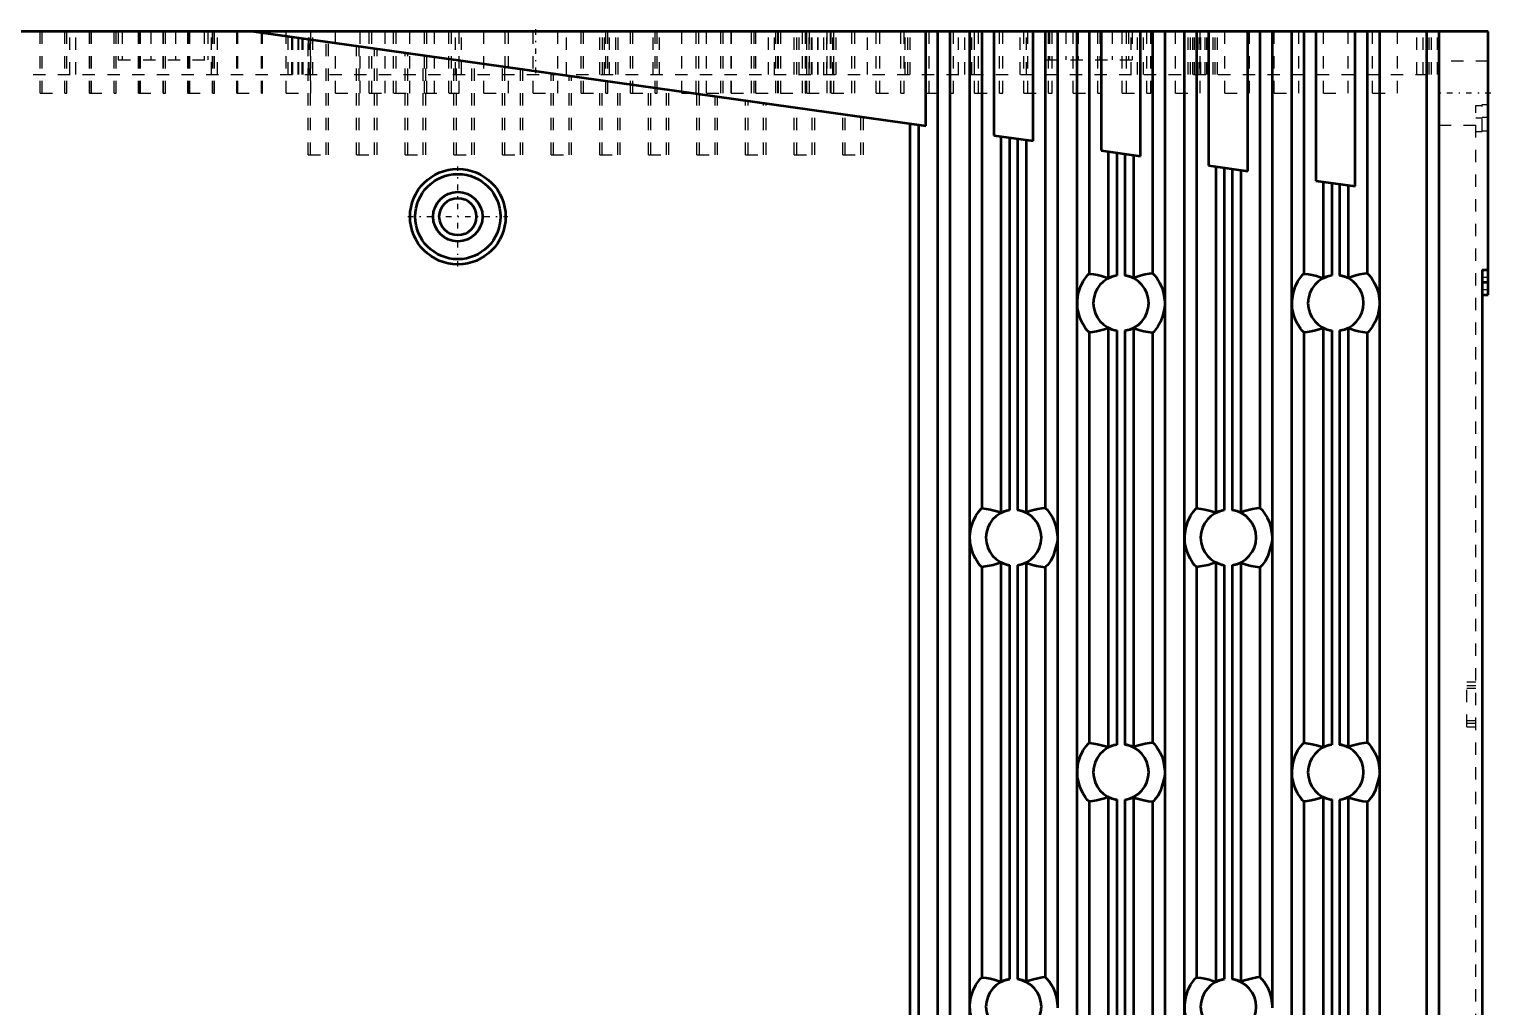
# Model space of a CAD drawing. Header units: millimetres. Extents: x 0 to 284, y 0 to 394.
# Drawn here: x 165.6 to 284.1, y 300 to 379.2 of the extents above; entities that cross this region are included whole.
import ezdxf

# ---------------------------------------------------------------- set-up
doc = ezdxf.new("R2010")
doc.units = ezdxf.units.MM
doc.linetypes.add('Center', pattern=[1.5, 0.45, -0.5, 0.05, -0.5])
doc.linetypes.add('Dashed', pattern=[2, 1, -1])
for name, color, linetype, lineweight in [('AM_4', 7, 'Continuous', 50), ('AM_6', 2, 'Continuous', 35), ('AM_7', 7, 'Center', 25), ('AM_9', 6, 'Dashed', 25)]:
    doc.layers.add(name, color=color, linetype=linetype, lineweight=lineweight)

# ---------------------------------------------------------------- blocks, each defined once
blk = doc.blocks.new('4_MCDLN35SE_2_in_MCDLN35SE_1100')
at = {"layer": 'AM_4'}
for p, q in [((283.86, 378.99), (138.76, 378.99)), ((183.82, 378.99), (238.28, 371.34)), ((238.28, 371.34), (238.28, 378.99)), ((239.24, 378.99), (239.24, 228.99)), ((240.24, 378.99), (240.24, 228.99)), ((241.82, 378.99), (241.82, 228.99)), ((242.82, 378.99), (242.82, 340.37)), ((243.79, 378.99), (243.79, 370.57)), ((246.98, 370.12), (246.98, 378.99)), ((247.94, 378.99), (247.94, 340.41)), ((248.94, 378.99), (248.94, 338.09)), ((250.52, 378.99), (250.52, 228.99)), ((251.52, 378.99), (251.52, 359.37)), ((252.49, 378.99), (252.49, 369.34)), ((255.68, 368.9), (255.68, 378.99)), ((256.64, 378.99), (256.64, 359.41)), ((257.64, 378.99), (257.64, 357.09)), ((259.22, 378.99), (259.22, 228.99)), ((260.22, 378.99), (260.22, 340.37)), ((261.19, 378.99), (261.19, 368.12)), ((264.38, 367.67), (264.38, 378.99)), ((265.34, 378.99), (265.34, 340.41)), ((266.34, 378.99), (266.34, 338.09)), ((267.92, 378.99), (267.92, 228.99)), ((268.92, 378.99), (268.92, 359.37)), ((269.89, 378.99), (269.89, 366.9)), ((273.08, 366.45), (273.08, 378.99)), ((274.04, 378.99), (274.04, 359.41)), ((275.04, 378.99), (275.04, 357.09)), ((278.86, 378.99), (278.86, 228.99)), ((279.86, 378.99), (279.86, 228.99)), ((283.86, 357.66), (283.86, 378.99)), ((237, 371.52), (237, 228.99)), ((237.7, 371.42), (237.7, 228.99)), ((243.79, 370.57), (246.98, 370.12)), ((244.37, 370.48), (244.37, 340.02)), ((245.07, 370.39), (245.07, 340.22)), ((245.7, 370.3), (245.7, 340.22)), ((246.4, 370.2), (246.4, 340.04)), ((252.49, 369.34), (255.68, 368.9)), ((253.07, 369.26), (253.07, 359.02)), ((253.77, 369.16), (253.77, 359.22)), ((254.4, 369.07), (254.4, 359.22)), ((255.1, 368.98), (255.1, 359.04)), ((261.19, 368.12), (264.38, 367.67)), ((261.77, 368.04), (261.77, 340.02)), ((262.47, 367.94), (262.47, 340.22)), ((263.1, 367.85), (263.1, 340.22)), ((263.8, 367.75), (263.8, 340.04)), ((269.89, 366.9), (273.08, 366.45)), ((270.47, 366.82), (270.47, 359.02)), ((271.17, 366.72), (271.17, 359.22)), ((271.8, 366.63), (271.8, 359.22)), ((272.5, 366.53), (272.5, 359.04)), ((283.36, 359.68), (283.36, 248.32)), ((283.36, 359.68), (283.86, 359.68)), ((283.36, 358.68), (283.86, 358.68)), ((283.36, 357.66), (283.86, 357.66)), ((257.64, 357.09), (257.64, 356.9)), ((257.64, 356.9), (257.64, 319.09)), ((275.04, 357.09), (275.04, 356.9)), ((275.04, 356.9), (275.04, 319.09)), ((251.52, 354.61), (251.52, 321.37)), ((253.07, 354.97), (253.07, 321.02)), ((253.77, 354.77), (253.77, 321.22)), ((254.4, 354.76), (254.4, 321.22)), ((255.1, 354.95), (255.1, 321.04)), ((256.64, 354.58), (256.64, 321.41)), ((268.92, 354.61), (268.92, 321.37)), ((270.47, 354.97), (270.47, 321.02)), ((271.17, 354.77), (271.17, 321.22)), ((271.8, 354.76), (271.8, 321.22)), ((272.5, 354.95), (272.5, 321.04)), ((274.04, 354.58), (274.04, 321.41)), ((248.94, 338.09), (248.94, 337.9)), ((248.94, 337.9), (248.94, 300.09)), ((266.34, 338.09), (266.34, 337.9)), ((266.34, 337.9), (266.34, 300.09)), ((242.82, 335.61), (242.82, 302.37)), ((244.37, 335.97), (244.37, 302.02)), ((245.07, 335.77), (245.07, 302.22)), ((245.7, 335.76), (245.7, 302.22)), ((246.4, 335.95), (246.4, 302.04)), ((247.94, 335.58), (247.94, 302.41)), ((260.22, 335.61), (260.22, 302.37)), ((261.77, 335.97), (261.77, 302.02)), ((262.47, 335.77), (262.47, 302.22)), ((263.1, 335.76), (263.1, 302.22)), ((263.8, 335.95), (263.8, 302.04)), ((265.34, 335.58), (265.34, 302.41)), ((257.64, 319.09), (257.64, 318.9)), ((257.64, 318.9), (257.64, 281.09)), ((275.04, 319.09), (275.04, 318.9)), ((275.04, 318.9), (275.04, 281.09)), ((251.52, 316.61), (251.52, 283.37)), ((253.07, 316.97), (253.07, 283.02)), ((253.77, 316.77), (253.77, 283.22)), ((254.4, 316.76), (254.4, 283.22)), ((255.1, 316.95), (255.1, 283.04)), ((256.64, 316.58), (256.64, 283.41)), ((268.92, 316.61), (268.92, 283.37)), ((270.47, 316.97), (270.47, 283.02)), ((271.17, 316.77), (271.17, 283.22)), ((271.8, 316.76), (271.8, 283.22)), ((272.5, 316.95), (272.5, 283.04)), ((274.04, 316.58), (274.04, 283.41)), ((248.94, 300.09), (248.94, 299.9)), ((266.34, 300.09), (266.34, 299.9))]:
    blk.add_line(p, q, dxfattribs=at)
for points in [[(251.52, 354.61), (251.48, 354.65), (251.39, 354.74), (251.23, 354.93), (251, 355.3), (250.83, 355.64), (250.7, 356.02), (250.58, 356.58), (250.56, 357.17), (250.64, 357.74), (250.81, 358.31), (251.04, 358.77), (251.27, 359.1), (251.41, 359.27), (251.49, 359.35), (251.52, 359.37)], [(251.52, 359.37), (251.86, 359.33), (252.2, 359.27), (252.53, 359.19), (252.84, 359.1), (253.07, 359.02)], [(253.77, 359.22), (253.53, 359.17), (253.33, 359.11), (253.17, 359.06), (253.08, 359.02), (253.07, 359.02)], [(255.1, 359.04), (255.05, 359.05), (254.95, 359.09), (254.78, 359.14), (254.56, 359.2), (254.4, 359.22)], [(255.1, 359.04), (255.4, 359.15), (255.72, 359.24), (256.06, 359.32), (256.4, 359.38), (256.64, 359.41)], [(256.64, 359.41), (256.65, 359.41), (256.71, 359.36), (256.81, 359.25), (256.99, 359.03), (257.25, 358.61), (257.43, 358.21), (257.55, 357.78), (257.64, 357.09)], [(268.92, 354.61), (268.88, 354.65), (268.79, 354.74), (268.63, 354.93), (268.4, 355.3), (268.23, 355.64), (268.1, 356.02), (267.98, 356.58), (267.96, 357.17), (268.04, 357.74), (268.21, 358.31), (268.44, 358.77), (268.67, 359.1), (268.81, 359.27), (268.89, 359.35), (268.92, 359.37)], [(268.92, 359.37), (269.26, 359.33), (269.6, 359.27), (269.93, 359.19), (270.24, 359.1), (270.47, 359.02)], [(271.17, 359.22), (270.93, 359.17), (270.73, 359.11), (270.57, 359.06), (270.48, 359.02), (270.47, 359.02)], [(272.5, 359.04), (272.45, 359.05), (272.35, 359.09), (272.18, 359.14), (271.96, 359.2), (271.8, 359.22)], [(272.5, 359.04), (272.8, 359.15), (273.12, 359.24), (273.46, 359.32), (273.8, 359.38), (274.04, 359.41)], [(274.04, 359.41), (274.05, 359.41), (274.11, 359.36), (274.21, 359.25), (274.39, 359.03), (274.65, 358.61), (274.83, 358.21), (274.95, 357.78), (275.04, 357.09)], [(257.64, 356.9), (257.62, 356.6), (257.5, 356.01), (257.29, 355.46), (257.07, 355.08), (256.84, 354.77), (256.72, 354.64), (256.65, 354.58), (256.64, 354.58)], [(275.04, 356.9), (275.02, 356.6), (274.9, 356.01), (274.69, 355.46), (274.47, 355.08), (274.24, 354.77), (274.12, 354.64), (274.05, 354.58), (274.04, 354.58)], [(253.07, 354.97), (252.76, 354.86), (252.45, 354.77), (252.12, 354.7), (251.78, 354.64), (251.52, 354.61)], [(253.07, 354.97), (253.11, 354.96), (253.21, 354.92), (253.38, 354.86), (253.6, 354.8), (253.77, 354.77)], [(254.4, 354.76), (254.63, 354.81), (254.83, 354.86), (254.99, 354.92), (255.08, 354.95), (255.1, 354.95)], [(256.64, 354.58), (256.29, 354.62), (255.95, 354.69), (255.62, 354.77), (255.31, 354.87), (255.1, 354.95)], [(270.47, 354.97), (270.16, 354.86), (269.85, 354.77), (269.52, 354.7), (269.18, 354.64), (268.92, 354.61)], [(270.47, 354.97), (270.51, 354.96), (270.61, 354.92), (270.78, 354.86), (271, 354.8), (271.17, 354.77)], [(271.8, 354.76), (272.03, 354.81), (272.23, 354.86), (272.39, 354.92), (272.48, 354.95), (272.5, 354.95)], [(274.04, 354.58), (273.69, 354.62), (273.35, 354.69), (273.02, 354.77), (272.71, 354.87), (272.5, 354.95)], [(242.82, 335.61), (242.78, 335.65), (242.69, 335.74), (242.53, 335.93), (242.3, 336.3), (242.13, 336.64), (242, 337.02), (241.88, 337.58), (241.86, 338.17), (241.94, 338.74), (242.11, 339.31), (242.34, 339.77), (242.57, 340.1), (242.71, 340.27), (242.79, 340.35), (242.82, 340.37)], [(242.82, 340.37), (243.16, 340.33), (243.5, 340.27), (243.83, 340.19), (244.14, 340.1), (244.37, 340.02)], [(245.07, 340.22), (244.83, 340.17), (244.63, 340.11), (244.47, 340.06), (244.38, 340.02), (244.37, 340.02)], [(246.4, 340.04), (246.35, 340.05), (246.25, 340.09), (246.08, 340.14), (245.86, 340.2), (245.7, 340.22)], [(246.4, 340.04), (246.7, 340.15), (247.02, 340.24), (247.36, 340.32), (247.7, 340.38), (247.94, 340.41)], [(247.94, 340.41), (247.95, 340.41), (248.01, 340.36), (248.11, 340.26), (248.28, 340.04), (248.54, 339.62), (248.72, 339.23), (248.85, 338.8), (248.94, 338.09)], [(260.22, 335.61), (260.18, 335.65), (260.09, 335.74), (259.93, 335.93), (259.7, 336.3), (259.53, 336.64), (259.4, 337.02), (259.28, 337.58), (259.26, 338.17), (259.34, 338.74), (259.51, 339.31), (259.74, 339.77), (259.97, 340.1), (260.11, 340.27), (260.19, 340.35), (260.22, 340.37)], [(260.22, 340.37), (260.56, 340.33), (260.9, 340.27), (261.23, 340.19), (261.54, 340.1), (261.77, 340.02)], [(262.47, 340.22), (262.23, 340.17), (262.03, 340.11), (261.87, 340.06), (261.78, 340.02), (261.77, 340.02)], [(263.8, 340.04), (263.75, 340.05), (263.65, 340.09), (263.48, 340.14), (263.26, 340.2), (263.1, 340.22)], [(263.8, 340.04), (264.1, 340.15), (264.42, 340.24), (264.76, 340.32), (265.1, 340.38), (265.34, 340.41)], [(265.34, 340.41), (265.35, 340.41), (265.41, 340.36), (265.51, 340.26), (265.68, 340.04), (265.94, 339.62), (266.12, 339.23), (266.25, 338.8), (266.34, 338.09)], [(248.94, 337.9), (248.92, 337.62), (248.6, 336.48), (248.38, 336.09), (248.14, 335.77), (248.02, 335.64), (247.95, 335.58), (247.94, 335.58)], [(266.34, 337.9), (266.32, 337.62), (266, 336.48), (265.78, 336.09), (265.54, 335.77), (265.42, 335.64), (265.35, 335.58), (265.34, 335.58)], [(244.37, 335.97), (244.06, 335.86), (243.75, 335.77), (243.42, 335.7), (243.08, 335.64), (242.82, 335.61)], [(244.37, 335.97), (244.41, 335.96), (244.51, 335.92), (244.68, 335.86), (244.9, 335.8), (245.07, 335.77)], [(245.7, 335.76), (245.93, 335.81), (246.13, 335.86), (246.29, 335.92), (246.38, 335.95), (246.4, 335.95)], [(247.94, 335.58), (247.59, 335.62), (247.25, 335.69), (246.92, 335.77), (246.61, 335.87), (246.4, 335.95)], [(261.77, 335.97), (261.46, 335.86), (261.15, 335.77), (260.82, 335.7), (260.48, 335.64), (260.22, 335.61)], [(261.77, 335.97), (261.81, 335.96), (261.91, 335.92), (262.08, 335.86), (262.3, 335.8), (262.47, 335.77)], [(263.1, 335.76), (263.33, 335.81), (263.53, 335.86), (263.69, 335.92), (263.78, 335.95), (263.8, 335.95)], [(265.34, 335.58), (264.99, 335.62), (264.65, 335.69), (264.32, 335.77), (264.01, 335.87), (263.8, 335.95)], [(251.52, 316.61), (251.48, 316.65), (251.39, 316.74), (251.23, 316.93), (251, 317.3), (250.83, 317.64), (250.7, 318.02), (250.58, 318.58), (250.56, 319.17), (250.64, 319.74), (250.81, 320.31), (251.04, 320.77), (251.27, 321.1), (251.41, 321.27), (251.49, 321.35), (251.52, 321.37)], [(251.52, 321.37), (251.86, 321.33), (252.2, 321.27), (252.53, 321.19), (252.84, 321.1), (253.07, 321.02)], [(253.77, 321.22), (253.53, 321.17), (253.33, 321.11), (253.17, 321.06), (253.08, 321.02), (253.07, 321.02)], [(255.1, 321.04), (255.05, 321.05), (254.95, 321.09), (254.78, 321.14), (254.56, 321.2), (254.4, 321.22)], [(255.1, 321.04), (255.4, 321.15), (255.72, 321.24), (256.06, 321.32), (256.4, 321.38), (256.64, 321.41)], [(256.64, 321.41), (256.65, 321.41), (256.71, 321.36), (256.81, 321.26), (256.98, 321.04), (257.24, 320.62), (257.42, 320.23), (257.55, 319.8), (257.64, 319.09)], [(268.92, 316.61), (268.88, 316.65), (268.79, 316.74), (268.63, 316.93), (268.4, 317.3), (268.23, 317.64), (268.1, 318.02), (267.98, 318.58), (267.96, 319.17), (268.04, 319.74), (268.21, 320.31), (268.44, 320.77), (268.67, 321.1), (268.81, 321.27), (268.89, 321.35), (268.92, 321.37)], [(268.92, 321.37), (269.26, 321.33), (269.6, 321.27), (269.93, 321.19), (270.24, 321.1), (270.47, 321.02)], [(271.17, 321.22), (270.93, 321.17), (270.73, 321.11), (270.57, 321.06), (270.48, 321.02), (270.47, 321.02)], [(272.5, 321.04), (272.45, 321.05), (272.35, 321.09), (272.18, 321.14), (271.96, 321.2), (271.8, 321.22)], [(272.5, 321.04), (272.8, 321.15), (273.12, 321.24), (273.46, 321.32), (273.8, 321.38), (274.04, 321.41)], [(274.04, 321.41), (274.05, 321.41), (274.11, 321.36), (274.21, 321.26), (274.38, 321.04), (274.64, 320.62), (274.82, 320.23), (274.95, 319.8), (275.04, 319.09)], [(257.64, 318.9), (257.62, 318.62), (257.3, 317.48), (257.08, 317.09), (256.84, 316.77), (256.72, 316.64), (256.65, 316.58), (256.64, 316.58)], [(275.04, 318.9), (275.02, 318.62), (274.7, 317.48), (274.48, 317.09), (274.24, 316.77), (274.12, 316.64), (274.05, 316.58), (274.04, 316.58)], [(253.07, 316.97), (252.76, 316.86), (252.45, 316.77), (252.12, 316.7), (251.78, 316.64), (251.52, 316.61)], [(253.07, 316.97), (253.11, 316.96), (253.21, 316.92), (253.38, 316.86), (253.6, 316.8), (253.77, 316.77)], [(254.4, 316.76), (254.63, 316.81), (254.83, 316.86), (254.99, 316.92), (255.08, 316.95), (255.1, 316.95)], [(256.64, 316.58), (256.29, 316.62), (255.95, 316.69), (255.62, 316.77), (255.31, 316.87), (255.1, 316.95)], [(270.47, 316.97), (270.16, 316.86), (269.85, 316.77), (269.52, 316.7), (269.18, 316.64), (268.92, 316.61)], [(270.47, 316.97), (270.51, 316.96), (270.61, 316.92), (270.78, 316.86), (271, 316.8), (271.17, 316.77)], [(271.8, 316.76), (272.03, 316.81), (272.23, 316.86), (272.39, 316.92), (272.48, 316.95), (272.5, 316.95)], [(274.04, 316.58), (273.69, 316.62), (273.35, 316.69), (273.02, 316.77), (272.71, 316.87), (272.5, 316.95)], [(242.82, 297.61), (242.78, 297.65), (242.69, 297.74), (242.53, 297.93), (242.3, 298.3), (242.13, 298.64), (242, 299.02), (241.88, 299.58), (241.86, 300.17), (241.94, 300.74), (242.11, 301.31), (242.34, 301.77), (242.57, 302.1), (242.71, 302.27), (242.79, 302.35), (242.82, 302.37)], [(242.82, 302.37), (243.16, 302.33), (243.5, 302.27), (243.83, 302.19), (244.14, 302.1), (244.37, 302.02)], [(245.07, 302.22), (244.83, 302.17), (244.63, 302.11), (244.47, 302.06), (244.38, 302.02), (244.37, 302.02)], [(246.4, 302.04), (246.35, 302.05), (246.25, 302.09), (246.08, 302.14), (245.86, 302.2), (245.7, 302.22)], [(246.4, 302.04), (246.7, 302.15), (247.02, 302.24), (247.36, 302.32), (247.7, 302.38), (247.94, 302.41)], [(247.94, 302.41), (247.95, 302.41), (248.01, 302.35), (248.12, 302.24), (248.3, 302.01), (248.57, 301.58), (248.74, 301.17), (248.87, 300.72), (248.94, 300.09)], [(260.22, 297.61), (260.18, 297.65), (260.09, 297.74), (259.93, 297.93), (259.7, 298.3), (259.53, 298.64), (259.4, 299.02), (259.28, 299.58), (259.26, 300.17), (259.34, 300.74), (259.51, 301.31), (259.74, 301.77), (259.97, 302.1), (260.11, 302.27), (260.19, 302.35), (260.22, 302.37)], [(260.22, 302.37), (260.56, 302.33), (260.9, 302.27), (261.23, 302.19), (261.54, 302.1), (261.77, 302.02)], [(262.47, 302.22), (262.23, 302.17), (262.03, 302.11), (261.87, 302.06), (261.78, 302.02), (261.77, 302.02)], [(263.8, 302.04), (263.75, 302.05), (263.65, 302.09), (263.48, 302.14), (263.26, 302.2), (263.1, 302.22)], [(263.8, 302.04), (264.1, 302.15), (264.42, 302.24), (264.76, 302.32), (265.1, 302.38), (265.34, 302.41)], [(265.34, 302.41), (265.35, 302.41), (265.41, 302.35), (265.52, 302.24), (265.7, 302.01), (265.97, 301.58), (266.14, 301.17), (266.27, 300.72), (266.34, 300.09)]]:
    blk.add_lwpolyline(points, dxfattribs=at)
for radius in [3.87, 3.45, 2, 1.5]:
    blk.add_circle((200.36, 363.99), radius, dxfattribs=at)
for centre, start, end in [((254.1, 356.99), 98.5578, 261.4422), ((254.1, 356.99), 277.6082, 82.3918), ((271.5, 356.99), 98.5578, 261.4422), ((271.5, 356.99), 277.6082, 82.3918), ((245.4, 337.99), 98.5578, 261.4422), ((245.4, 337.99), 277.6082, 82.3918), ((262.8, 337.99), 98.5578, 261.4422), ((262.8, 337.99), 277.6082, 82.3918), ((254.1, 318.99), 98.5578, 261.4422), ((254.1, 318.99), 277.6082, 82.3918), ((271.5, 318.99), 98.5578, 261.4422), ((271.5, 318.99), 277.6082, 82.3918), ((245.4, 299.99), 98.5578, 261.4422), ((245.4, 299.99), 277.6082, 82.3918), ((262.8, 299.99), 98.5578, 261.4422), ((262.8, 299.99), 277.6082, 82.3918)]:
    blk.add_arc(centre, 2.25, start, end, dxfattribs=at)
at = {"layer": 'AM_7'}
for p, q in [((206.66, 379.17), (206.66, 375.32)), ((284.06, 373.99), (279.66, 373.99)), ((200.36, 359.94), (200.36, 368.05)), ((196.3, 363.99), (204.42, 363.99))]:
    blk.add_line(p, q, dxfattribs=at)
at = {"layer": 'AM_9'}
for p, q in [((166.52, 373.99), (166.52, 378.99)), ((166.69, 373.99), (166.69, 378.99)), ((168.52, 373.99), (168.52, 378.99)), ((168.69, 373.99), (168.69, 378.99)), ((168.92, 375.49), (168.92, 378.99)), ((169.42, 375.49), (169.42, 378.99)), ((170.51, 373.99), (170.51, 378.99)), ((170.52, 378.99), (170.52, 373.99)), ((170.67, 373.99), (170.67, 378.99)), ((172.51, 373.99), (172.51, 378.99)), ((172.52, 373.99), (172.52, 378.99)), ((172.67, 373.99), (172.67, 378.99)), ((172.85, 378.99), (172.85, 376.69)), ((173.15, 378.99), (173.15, 376.69)), ((174.48, 378.99), (174.48, 376.69)), ((174.49, 373.99), (174.49, 378.99)), ((174.52, 378.99), (174.52, 373.99)), ((174.66, 373.99), (174.66, 378.99)), ((175.48, 378.99), (175.48, 376.69)), ((176.49, 373.99), (176.49, 378.99)), ((176.52, 373.99), (176.52, 378.99)), ((176.66, 373.99), (176.66, 378.99)), ((177.48, 378.99), (177.48, 376.69)), ((178.48, 373.99), (178.48, 378.99)), ((178.48, 378.99), (178.48, 376.69)), ((178.52, 378.99), (178.52, 373.99)), ((178.64, 373.99), (178.64, 378.99)), ((179.81, 378.99), (179.81, 376.69)), ((180.11, 378.99), (180.11, 376.69)), ((180.39, 375.49), (180.39, 378.99)), ((180.48, 373.99), (180.48, 378.99)), ((180.52, 373.99), (180.52, 378.99)), ((180.64, 373.99), (180.64, 378.99)), ((180.89, 375.49), (180.89, 378.99)), ((182.46, 373.99), (182.46, 378.99)), ((182.52, 378.99), (182.52, 373.99)), ((184.46, 373.99), (184.46, 378.99)), ((184.52, 373.99), (184.52, 378.99)), ((186.46, 373.99), (186.46, 378.99)), ((186.62, 375.49), (186.62, 378.99)), ((186.92, 375.49), (186.92, 378.99)), ((186.99, 375.49), (186.99, 378.99)), ((187.42, 375.49), (187.42, 378.99)), ((187.49, 375.49), (187.49, 378.99)), ((187.75, 375.49), (187.75, 378.99)), ((187.82, 375.49), (187.82, 378.99)), ((188.25, 375.49), (188.25, 378.99)), ((188.32, 375.49), (188.32, 378.99)), ((188.46, 373.99), (188.46, 378.99)), ((188.62, 375.49), (188.62, 378.99)), ((190.46, 373.99), (190.46, 378.99)), ((192.46, 373.99), (192.46, 378.99)), ((193.18, 373.99), (193.18, 378.99)), ((193.38, 373.99), (193.38, 378.99)), ((194.46, 373.99), (194.46, 378.99)), ((195.16, 373.99), (195.16, 378.99)), ((195.36, 373.99), (195.36, 378.99)), ((196.46, 373.99), (196.46, 378.99)), ((197.66, 373.99), (197.66, 378.99)), ((197.86, 373.99), (197.86, 378.99)), ((198.46, 373.99), (198.46, 378.99)), ((199.64, 373.99), (199.64, 378.99)), ((199.84, 373.99), (199.84, 378.99)), ((200.16, 375.49), (200.16, 378.99)), ((200.46, 373.99), (200.46, 378.99)), ((200.66, 375.49), (200.66, 378.99)), ((202.46, 373.99), (202.46, 378.99)), ((204.16, 378.99), (204.16, 375.49)), ((204.46, 373.99), (204.46, 378.99)), ((206.46, 373.99), (206.46, 378.99)), ((208.46, 373.99), (208.46, 378.99)), ((209.16, 375.49), (209.16, 378.99)), ((210.36, 373.99), (210.36, 378.99)), ((210.52, 378.99), (210.52, 373.99)), ((211.86, 375.49), (211.86, 378.99)), ((212.08, 375.49), (212.08, 378.99)), ((212.25, 375.49), (212.25, 378.99)), ((212.36, 373.99), (212.36, 378.99)), ((212.52, 373.99), (212.52, 378.99)), ((212.66, 375.49), (212.66, 378.99)), ((213.16, 375.49), (213.16, 378.99)), ((213.36, 375.49), (213.36, 378.99)), ((214.34, 373.99), (214.34, 378.99)), ((214.52, 378.99), (214.52, 373.99)), ((216.2, 375.49), (216.2, 378.99)), ((216.34, 373.99), (216.34, 378.99)), ((216.52, 373.99), (216.52, 378.99)), ((216.7, 375.49), (216.7, 378.99)), ((218.52, 373.99), (218.52, 378.99)), ((219.68, 373.99), (219.68, 378.99)), ((219.88, 373.99), (219.88, 378.99)), ((220.52, 373.99), (220.52, 378.99)), ((221.66, 373.99), (221.66, 378.99)), ((221.86, 373.99), (221.86, 378.99)), ((222.51, 373.99), (222.51, 378.99)), ((222.52, 378.99), (222.52, 373.99)), ((224.16, 373.99), (224.16, 378.99)), ((224.36, 373.99), (224.36, 378.99)), ((224.51, 373.99), (224.51, 378.99)), ((224.52, 373.99), (224.52, 378.99)), ((225.53, 375.49), (225.53, 378.99)), ((226.03, 375.49), (226.03, 378.99)), ((226.14, 373.99), (226.14, 378.99)), ((226.3, 373.99), (226.3, 378.99)), ((226.34, 373.99), (226.34, 378.99)), ((226.52, 378.99), (226.52, 373.99)), ((227.62, 375.49), (227.62, 378.99)), ((227.82, 375.49), (227.82, 378.99)), ((228.02, 375.49), (228.02, 378.99)), ((228.3, 373.99), (228.3, 378.99)), ((228.52, 373.99), (228.52, 378.99)), ((228.64, 375.49), (228.64, 378.99)), ((228.65, 373.99), (228.65, 378.99)), ((228.84, 375.49), (228.84, 378.99)), ((228.85, 373.99), (228.85, 378.99)), ((229.03, 375.49), (229.03, 378.99)), ((229.08, 375.49), (229.08, 378.99)), ((229.53, 375.49), (229.53, 378.99)), ((229.57, 375.49), (229.57, 378.99)), ((230.03, 375.49), (230.03, 378.99)), ((230.26, 375.49), (230.26, 378.99)), ((230.28, 373.99), (230.28, 378.99)), ((230.52, 378.99), (230.52, 373.99)), ((230.62, 373.99), (230.62, 378.99)), ((230.76, 375.49), (230.76, 378.99)), ((230.82, 375.49), (230.82, 378.99)), ((230.82, 373.99), (230.82, 378.99)), ((231.02, 375.49), (231.02, 378.99)), ((232.28, 373.99), (232.28, 378.99)), ((232.52, 373.99), (232.52, 378.99)), ((233.56, 375.49), (233.56, 378.99)), ((234.27, 373.99), (234.27, 378.99)), ((234.52, 378.99), (234.52, 373.99)), ((236.27, 373.99), (236.27, 378.99)), ((236.52, 373.99), (236.52, 378.99)), ((236.62, 375.49), (236.62, 378.99)), ((236.82, 375.49), (236.82, 378.99)), ((237.02, 375.49), (237.02, 378.99)), ((238.25, 373.99), (238.25, 378.99)), ((238.52, 378.99), (238.52, 373.99)), ((240.25, 373.99), (240.25, 378.99)), ((240.52, 373.99), (240.52, 378.99)), ((240.93, 375.49), (240.93, 378.99)), ((241.43, 375.49), (241.43, 378.99)), ((241.82, 375.49), (241.82, 378.99)), ((241.93, 375.49), (241.93, 378.99)), ((242.02, 375.49), (242.02, 378.99)), ((242.22, 375.49), (242.22, 378.99)), ((242.24, 373.99), (242.24, 378.99)), ((242.52, 378.99), (242.52, 373.99)), ((244.24, 373.99), (244.24, 378.99)), ((244.52, 373.99), (244.52, 378.99)), ((245.93, 375.49), (245.93, 378.99)), ((246.22, 373.99), (246.22, 378.99)), ((246.43, 375.49), (246.43, 378.99)), ((246.52, 378.99), (246.52, 373.99)), ((246.93, 375.49), (246.93, 378.99)), ((248.01, 378.99), (248.01, 376.69)), ((248.22, 373.99), (248.22, 378.99)), ((248.31, 378.99), (248.31, 376.69)), ((248.52, 373.99), (248.52, 378.99)), ((249.64, 378.99), (249.64, 376.69)), ((250.21, 373.99), (250.21, 378.99)), ((250.52, 378.99), (250.52, 373.99)), ((250.64, 378.99), (250.64, 376.69)), ((252.21, 373.99), (252.21, 378.99)), ((252.38, 378.99), (252.38, 376.69)), ((252.52, 373.99), (252.52, 378.99)), ((253.38, 378.99), (253.38, 376.69)), ((254.19, 373.99), (254.19, 378.99)), ((254.52, 378.99), (254.52, 373.99)), ((254.71, 378.99), (254.71, 376.69)), ((254.93, 375.49), (254.93, 378.99)), ((255.01, 378.99), (255.01, 376.69)), ((255.43, 375.49), (255.43, 378.99)), ((255.93, 375.49), (255.93, 378.99)), ((256.19, 373.99), (256.19, 378.99)), ((256.52, 373.99), (256.52, 378.99)), ((258.52, 373.99), (258.52, 378.99)), ((259.53, 375.49), (259.53, 378.99)), ((259.73, 375.49), (259.73, 378.99)), ((259.93, 375.49), (259.93, 378.99)), ((260.06, 375.49), (260.06, 378.99)), ((260.43, 375.49), (260.43, 378.99)), ((260.52, 373.99), (260.52, 378.99)), ((260.56, 375.49), (260.56, 378.99)), ((260.93, 375.49), (260.93, 378.99)), ((261.06, 375.49), (261.06, 378.99)), ((261.56, 375.49), (261.56, 378.99)), ((261.72, 375.49), (261.72, 378.99)), ((261.92, 375.49), (261.92, 378.99)), ((262.51, 373.99), (262.51, 378.99)), ((264.51, 373.99), (264.51, 378.99)), ((266.52, 373.99), (266.52, 378.99)), ((268.52, 373.99), (268.52, 378.99)), ((270.51, 373.99), (270.51, 378.99)), ((272.51, 373.99), (272.51, 378.99)), ((274.49, 373.99), (274.49, 378.99)), ((276.49, 373.99), (276.49, 378.99)), ((278.08, 375.49), (278.08, 378.99)), ((278.58, 375.49), (278.58, 378.99)), ((279.08, 375.49), (279.08, 378.99)), ((279.25, 375.49), (279.25, 378.99)), ((279.75, 375.49), (279.75, 378.99)), ((188.22, 368.99), (188.22, 378.38)), ((188.42, 368.99), (188.42, 378.35)), ((189.68, 368.99), (189.68, 378.17)), ((189.88, 368.99), (189.88, 378.14)), ((192.16, 368.99), (192.16, 377.82)), ((192.36, 368.99), (192.36, 377.79)), ((172.85, 376.69), (180.11, 376.69)), ((193.62, 368.99), (193.62, 377.62)), ((193.82, 368.99), (193.82, 377.59)), ((196.1, 368.99), (196.1, 377.27)), ((196.3, 368.99), (196.3, 377.24)), ((197.56, 368.99), (197.56, 377.06)), ((197.76, 368.99), (197.76, 377.03)), ((200.04, 368.99), (200.04, 376.71)), ((200.24, 368.99), (200.24, 376.69)), ((248.01, 376.69), (255.01, 376.69)), ((163.96, 375.49), (279.75, 375.49)), ((201.5, 368.99), (201.5, 376.51)), ((201.7, 368.99), (201.7, 376.48)), ((203.98, 368.99), (203.98, 376.16)), ((204.18, 368.99), (204.18, 376.13)), ((205.44, 368.99), (205.44, 375.95)), ((205.64, 368.99), (205.64, 375.93)), ((207.92, 368.99), (207.92, 375.61)), ((208.12, 368.99), (208.12, 375.58)), ((283.86, 376.59), (279.86, 376.59)), ((209.38, 368.99), (209.38, 375.4)), ((209.58, 368.99), (209.58, 375.37)), ((211.86, 368.99), (211.86, 375.05)), ((212.06, 368.99), (212.06, 375.03)), ((213.32, 368.99), (213.32, 374.85)), ((213.52, 368.99), (213.52, 374.82)), ((215.8, 368.99), (215.8, 374.5)), ((216, 368.99), (216, 374.47)), ((217.26, 368.99), (217.26, 374.29)), ((217.46, 368.99), (217.46, 374.27)), ((166.52, 373.99), (168.69, 373.99)), ((170.51, 373.99), (172.67, 373.99)), ((174.49, 373.99), (176.66, 373.99)), ((178.48, 373.99), (180.64, 373.99)), ((182.46, 373.99), (184.52, 373.99)), ((186.46, 373.99), (188.46, 373.99)), ((190.46, 373.99), (192.46, 373.99)), ((193.18, 373.99), (196.46, 373.99)), ((197.66, 373.99), (200.46, 373.99)), ((202.46, 373.99), (204.46, 373.99)), ((206.46, 373.99), (208.46, 373.99)), ((210.36, 373.99), (212.52, 373.99)), ((214.34, 373.99), (216.52, 373.99)), ((218.52, 373.99), (221.86, 373.99)), ((219.74, 368.99), (219.74, 373.95)), ((219.94, 368.99), (219.94, 373.92)), ((221.2, 368.99), (221.2, 373.74)), ((221.4, 368.99), (221.4, 373.71)), ((222.51, 373.99), (228.52, 373.99)), ((223.68, 368.99), (223.68, 373.39)), ((223.88, 368.99), (223.88, 373.36)), ((225.14, 368.99), (225.14, 373.19)), ((225.34, 368.99), (225.34, 373.16)), ((228.65, 373.99), (232.52, 373.99)), ((234.27, 373.99), (236.52, 373.99)), ((238.25, 373.99), (240.52, 373.99)), ((242.24, 373.99), (244.52, 373.99)), ((246.22, 373.99), (248.52, 373.99)), ((250.21, 373.99), (252.52, 373.99)), ((254.19, 373.99), (256.52, 373.99)), ((258.52, 373.99), (260.52, 373.99)), ((262.51, 373.99), (264.51, 373.99)), ((266.52, 373.99), (268.52, 373.99)), ((270.51, 373.99), (272.51, 373.99)), ((274.49, 373.99), (276.49, 373.99)), ((283.36, 373.06), (283.86, 373.06)), ((283.36, 370.9), (283.36, 373.06)), ((227.62, 368.99), (227.62, 372.84)), ((227.82, 368.99), (227.82, 372.81)), ((229.08, 368.99), (229.08, 372.63)), ((229.28, 368.99), (229.28, 372.6)), ((231.56, 368.99), (231.56, 372.28)), ((231.76, 368.99), (231.76, 372.26)), ((233.02, 368.99), (233.02, 372.08)), ((233.22, 368.99), (233.22, 372.05)), ((282.86, 373), (283.36, 373)), ((282.86, 248.41), (282.86, 373)), ((282.86, 372), (283.36, 372)), ((283.36, 372.06), (283.86, 372.06)), ((279.86, 371.39), (283.86, 371.39)), ((282.86, 370.9), (283.36, 370.9)), ((283.36, 370.95), (283.86, 370.95)), ((188.22, 368.99), (189.88, 368.99)), ((192.16, 368.99), (193.82, 368.99)), ((196.1, 368.99), (197.76, 368.99)), ((200.04, 368.99), (201.7, 368.99)), ((203.98, 368.99), (205.64, 368.99)), ((207.92, 368.99), (209.58, 368.99)), ((211.86, 368.99), (213.52, 368.99)), ((215.8, 368.99), (217.46, 368.99)), ((219.74, 368.99), (221.4, 368.99)), ((223.68, 368.99), (225.34, 368.99)), ((227.62, 368.99), (229.28, 368.99)), ((231.56, 368.99), (233.22, 368.99)), ((283.36, 359.08), (283.86, 359.08)), ((283.36, 358.08), (283.86, 358.08)), ((282.13, 326.32), (282.86, 326.32)), ((282.13, 322.67), (282.13, 326.32)), ((282.13, 326.01), (282.86, 326.01)), ((282.13, 325.81), (282.86, 325.81)), ((282.13, 323.17), (282.86, 323.17)), ((282.13, 322.97), (282.86, 322.97)), ((282.13, 322.67), (282.86, 322.67))]:
    blk.add_line(p, q, dxfattribs=at)
at = {"layer": 'AM_6', "flags": 8}
for tag, p in [('NN', (289.06, 393.99)), ('NT', (289.06, 393.49)), ('NB', (289.06, 392.99)), ('CNSORDERNO', (289.06, 391.49)), ('NBSYN', (289.06, 392.49)), ('LINA', (289.06, 391.99)), ('F', (289.06, 390.99)), ('MC', (289.06, 390.49)), ('PSV', (289.06, 389.99)), ('ES', (289.06, 389.49)), ('COMPANY', (289.06, 388.99))]:
    blk.add_attdef(tag, p, '', height=0.5, dxfattribs=at)
blk = doc.blocks.new('1_MCDLN35SE_1100')
blk.add_blockref('4_MCDLN35SE_2_in_MCDLN35SE_1100', (0, 0))
at = {"layer": 'AM_6', "flags": 8}
for tag, p in [('NN', (289.06, 393.99)), ('NT', (289.06, 393.49)), ('NB', (289.06, 392.99)), ('CNSORDERNO', (289.06, 391.49)), ('NBSYN', (289.06, 392.49)), ('LINA', (289.06, 391.99)), ('F', (289.06, 390.99)), ('MC', (289.06, 390.49)), ('PSV', (289.06, 389.99)), ('ES', (289.06, 389.49)), ('COMPANY', (289.06, 388.99))]:
    blk.add_attdef(tag, p, '', height=0.5, dxfattribs=at)

msp = doc.modelspace()

# ---------------------------------------------------------------- block references
msp.add_blockref('1_MCDLN35SE_1100', (0, 0))

doc.saveas('drawing.dxf')
